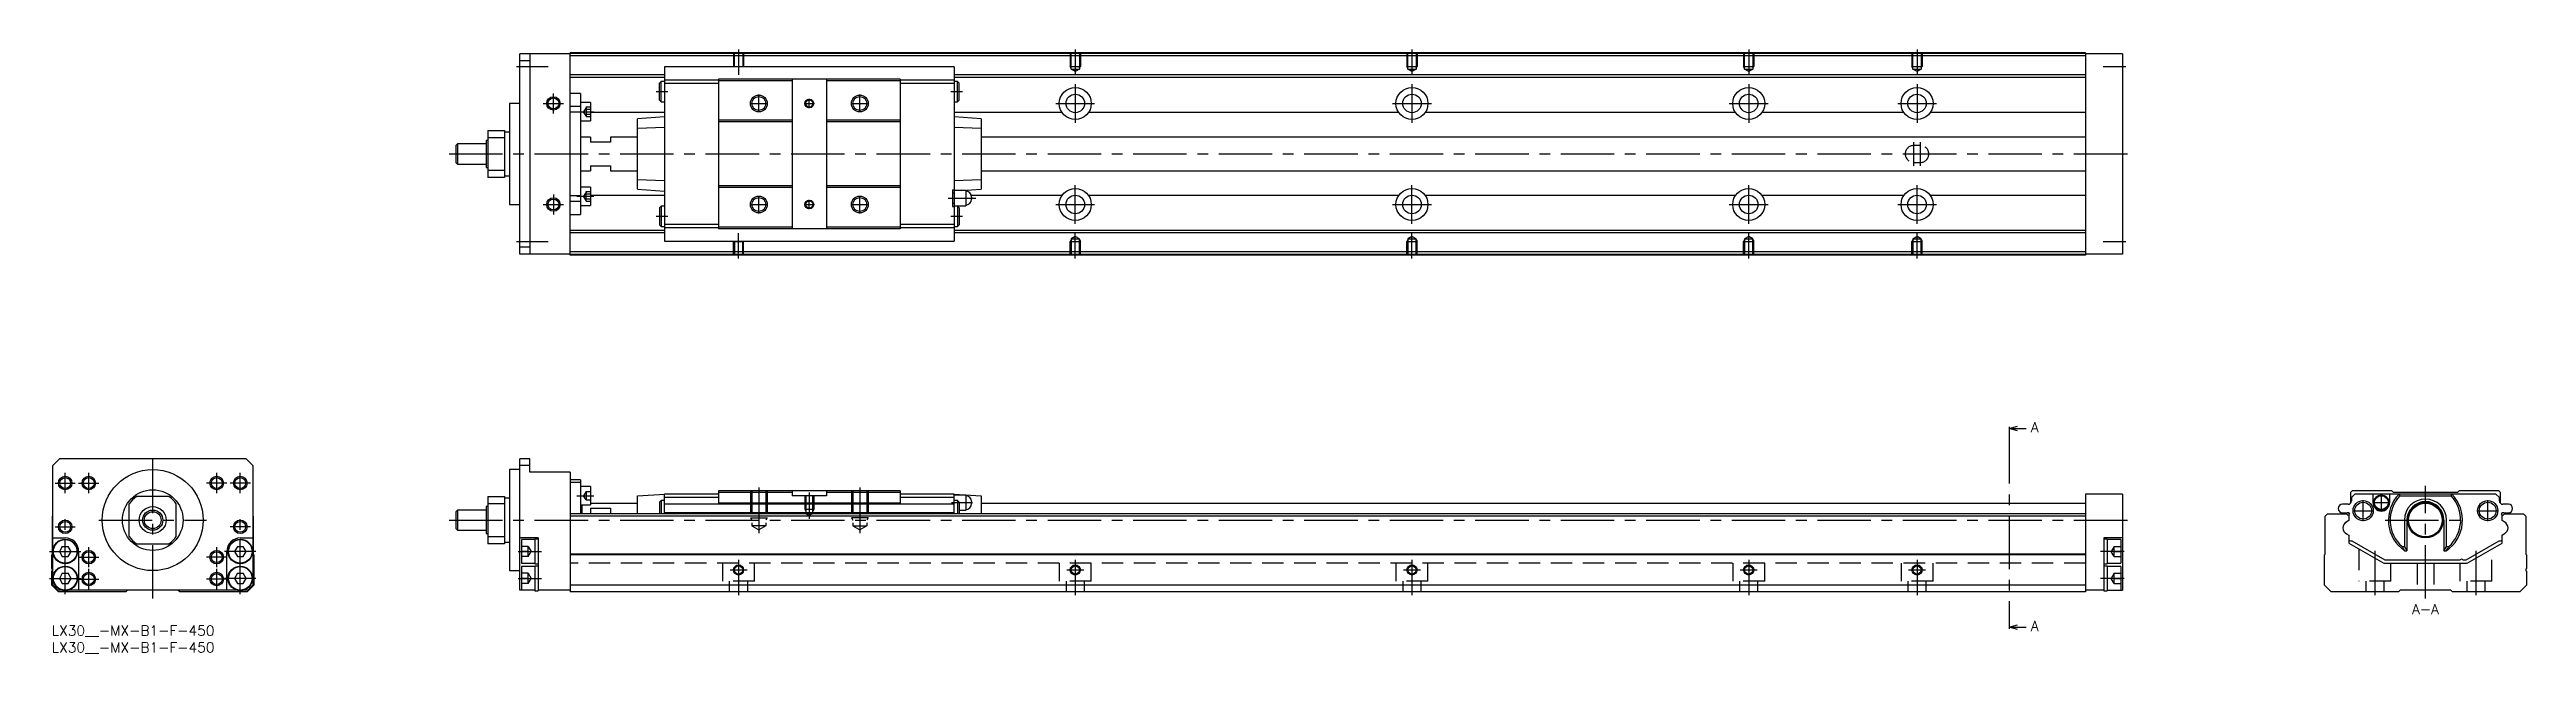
# Model space of a CAD drawing. Extents: x -1 to 735, y -8 to 171.
import ezdxf

# ---------------------------------------------------------------- set-up
doc = ezdxf.new("R2010")
doc.units = 0
doc.header["$LTSCALE"] = 0.5
doc.linetypes.add('CENTER', pattern=[50.8, 31.75, -6.35, 6.35, -6.35])
doc.linetypes.add('DASHED', pattern=[19.05, 12.7, -6.35])
for name, color, linetype in [('MSM_CENTER', 1, 'CENTER'), ('MSM_CONTINUOUS', 7, 'CONTINUOUS'), ('MSM_DASHED', 4, 'DASHED'), ('MSM_NARROW', 5, 'CONTINUOUS'), ('MSM_PART_NUMBER', 7, 'CONTINUOUS')]:
    doc.layers.add(name, color=color, linetype=linetype)
doc.styles.get("Standard").update_dxf_attribs({"font": 'txt.shx', "height": 3, "bigfont": 'bigfont.shx'})

# ---------------------------------------------------------------- blocks, each defined once
blk = doc.blocks.new('*U2')
at = {"layer": 'MSM_PART_NUMBER'}
blk.add_text('LX30__-MX-B1-F-450', height=3, dxfattribs=at).set_placement((0, -3))
blk = doc.blocks.new('*U3')
at = {"layer": 'MSM_PART_NUMBER'}
blk.add_text('LX30__-MX-B1-F-450', height=3, dxfattribs=at).set_placement((0, -8))

msp = doc.modelspace()

# ---------------------------------------------------------------- linework, layer by layer
at = {"layer": 'MSM_CENTER'}
for p, q in [((204, 171), (204, 163.49)), ((304, 171), (304, 163.49)), ((404, 171), (404, 163.49)), ((504, 171), (504, 163.49)), ((554, 171), (554, 163.49)), ((138, 166), (147.4, 166)), ((609.25, 166), (616, 166)), ((146, 155), (152, 155)), ((149, 152), (149, 158)), ((179.5, 158.5), (183, 158.5)), ((207.38, 155), (212.63, 155)), ((210, 152.37), (210, 157.62)), ((223.64, 155), (226.37, 155)), ((225, 153.63), (225, 156.36)), ((237.38, 155), (242.63, 155)), ((240, 152.37), (240, 157.62)), ((267, 158.5), (270.5, 158.5)), ((298.25, 155), (309.75, 155)), ((304, 160.75), (304, 149.25)), ((398.25, 155), (409.75, 155)), ((404, 160.75), (404, 149.25)), ((498.25, 155), (509.75, 155)), ((504, 160.75), (504, 149.25)), ((548.25, 155), (559.75, 155)), ((554, 160.75), (554, 149.25)), ((156, 152.55), (161, 152.55)), ((118, 140), (617, 140)), ((553, 136.5), (553, 143.5)), ((555, 136.5), (555, 143.5)), ((149, 128), (149, 122)), ((156, 127.44), (161, 127.44)), ((210, 122.37), (210, 127.62)), ((225, 123.63), (225, 126.36)), ((240, 122.37), (240, 127.62)), ((266.22, 126.9), (274.49, 126.9)), ((304, 119.25), (304, 130.75)), ((404, 119.25), (404, 130.75)), ((504, 119.25), (504, 130.75)), ((554, 119.25), (554, 130.75)), ((146, 125), (152, 125)), ((179.5, 121.5), (183, 121.5)), ((207.38, 125), (212.63, 125)), ((223.64, 125), (226.37, 125)), ((237.38, 125), (242.63, 125)), ((267, 121.5), (270.5, 121.5)), ((298.25, 125), (309.75, 125)), ((398.25, 125), (409.75, 125)), ((498.25, 125), (509.75, 125)), ((548.25, 125), (559.75, 125)), ((138, 114), (147.4, 114)), ((204, 109), (204, 116.51)), ((304, 109), (304, 116.51)), ((404, 109), (404, 116.51)), ((504, 109), (504, 116.51)), ((554, 109), (554, 116.51)), ((609.25, 114), (616, 114)), ((30, 8), (30, 51.5)), ((581.37, 58), (581.37, 0)), ((4, 39.3), (4, 45.3)), ((11, 39.3), (11, 45.3)), ((49, 39.3), (49, 45.3)), ((56, 39.3), (56, 45.3)), ((1, 42.3), (7, 42.3)), ((8, 42.3), (14, 42.3)), ((52, 42.3), (46, 42.3)), ((59, 42.3), (53, 42.3)), ((156, 38.55), (161, 38.55)), ((210, 41), (210, 27.41)), ((225, 39.5), (225, 31.69)), ((240, 41), (240, 27.41)), ((686.5, 30.95), (686.5, 37.25)), ((691.9, 33.87), (691.9, 39.12)), ((705, 8), (705, 41.5)), ((723.5, 30.95), (723.5, 37.25)), ((4, 9.35), (4, 32.3)), ((14, 31.3), (46, 31.3)), ((56, 9.35), (56, 32.3)), ((118, 31.3), (617, 31.3)), ((267.22, 36.5), (273.49, 36.5)), ((683.35, 34.1), (689.65, 34.1)), ((689.27, 36.5), (694.52, 36.5)), ((693, 31.3), (717, 31.3)), ((720.35, 34.1), (726.65, 34.1)), ((1, 29.3), (7, 29.3)), ((11, 17.3), (11, 23.3)), ((49, 17.3), (49, 23.3)), ((59, 29.3), (53, 29.3)), ((690, 22.18), (690, 9)), ((720, 22.18), (720, 9)), ((-0.65, 22), (8.65, 22)), ((8, 20.3), (14, 20.3)), ((11, 10.8), (11, 16.8)), ((52, 20.3), (46, 20.3)), ((49, 10.8), (49, 16.8)), ((60.65, 22), (51.35, 22)), ((138.5, 22), (145.5, 22)), ((201.5, 16.5), (206.5, 16.5)), ((204, 19.5), (204, 9)), ((301.5, 16.5), (306.5, 16.5)), ((304, 19.5), (304, 9)), ((401.5, 16.5), (406.5, 16.5)), ((404, 19.5), (404, 9)), ((501.5, 16.5), (506.5, 16.5)), ((504, 19.5), (504, 9)), ((551.5, 16.5), (556.5, 16.5)), ((554, 19.5), (554, 9)), ((615.5, 22), (608.5, 22)), ((-0.65, 14), (8.65, 14)), ((8, 13.8), (14, 13.8)), ((52, 13.8), (46, 13.8)), ((60.65, 14), (51.35, 14)), ((138.5, 14), (145.5, 14)), ((615.5, 14), (608.5, 14))]:
    msp.add_line(p, q, dxfattribs=at)
at = {"layer": 'MSM_CONTINUOUS'}
for p, q in [((154, 169.7), (139, 169.7)), ((139, 110.3), (139, 169.7)), ((142, 169.7), (142, 110.3)), ((604, 170), (154, 170)), ((154, 110), (154, 170)), ((604, 169.8), (154, 169.8)), ((604, 170), (604, 110)), ((615, 169.7), (604, 169.7)), ((615, 169.7), (615, 110.3)), ((142, 167.7), (139, 167.7)), ((604, 169.1), (154, 169.1)), ((182, 163.45), (154, 163.45)), ((182, 162.75), (154, 162.75)), ((268, 165.9), (182, 165.9)), ((182, 165.9), (182, 114.1)), ((198, 161.95), (182, 161.95)), ((252, 162.25), (198, 162.25)), ((198, 162.25), (198, 117.75)), ((219.9, 162.25), (219.9, 117.75)), ((230.1, 162.25), (230.1, 117.75)), ((252, 162.25), (252, 117.75)), ((268, 161.95), (252, 161.95)), ((268, 165.9), (268, 114.1)), ((604, 163.45), (268, 163.45)), ((604, 162.75), (268, 162.75)), ((136, 155), (136, 125)), ((139, 155), (136, 155)), ((157, 158), (154, 158)), ((157, 158), (157, 122)), ((160, 155.3), (157, 155.3)), ((160, 155.3), (160, 149.8)), ((181, 161.5), (180.5, 161)), ((180.5, 156), (180.5, 161)), ((180.5, 156), (181, 155.5)), ((182, 161.5), (181, 161.5)), ((181, 155.5), (181, 161.5)), ((181, 155.5), (182, 155.5)), ((198, 160.95), (182, 160.95)), ((219.9, 161.75), (198, 161.75)), ((252, 161.75), (230.1, 161.75)), ((268, 160.95), (252, 160.95)), ((269, 161.5), (268, 161.5)), ((268, 155.5), (269, 155.5)), ((269.5, 161), (269, 161.5)), ((269, 155.5), (269, 161.5)), ((269, 155.5), (269.5, 156)), ((269.5, 156), (269.5, 161)), ((157, 154.13), (154, 154.13)), ((157, 152.38), (154, 152.38)), ((157, 149.8), (160, 149.8)), ((182, 152.36), (160, 152.36)), ((182, 151), (174, 150.47)), ((174, 129.53), (174, 150.47)), ((182, 147.86), (174, 147.6)), ((219.9, 150), (198, 150)), ((219.9, 149.5), (198, 149.5)), ((252, 150), (230.1, 150)), ((252, 149.5), (230.1, 149.5)), ((300.05, 152.36), (268, 152.36)), ((276, 150.47), (268, 151)), ((276, 147.6), (268, 147.86)), ((276, 150.47), (276, 129.53)), ((400.05, 152.36), (307.95, 152.36)), ((500.05, 152.36), (407.95, 152.36)), ((550.05, 152.36), (507.95, 152.36)), ((604, 152.36), (557.95, 152.36)), ((120.5, 143), (120, 142.5)), ((120, 142.5), (120, 137.5)), ((120.5, 143), (120.5, 137)), ((129, 143), (120.5, 143)), ((129, 144), (129, 136)), ((129.5, 144), (129, 144)), ((129.5, 147), (134.5, 147)), ((129.5, 147), (129.5, 133)), ((134.5, 144.82), (129.5, 144.82)), ((134.5, 147), (134.5, 133)), ((136, 146.5), (134.5, 146.5)), ((160, 145), (157, 145)), ((160, 145), (160, 143.5)), ((166, 143.5), (160, 143.5)), ((166, 145), (166, 143.5)), ((174, 145), (166, 145)), ((604, 145), (276, 145)), ((120, 137.5), (120.5, 137)), ((120.5, 137), (129, 137)), ((129, 136), (129.5, 136)), ((129.5, 135.18), (134.5, 135.18)), ((134.5, 133), (129.5, 133)), ((134.5, 133.5), (136, 133.5)), ((157, 135), (160, 135)), ((160, 136.5), (166, 136.5)), ((160, 136.5), (160, 135)), ((166, 136.5), (166, 135)), ((166, 135), (174, 135)), ((276, 135), (604, 135)), ((157, 127.62), (154, 127.62)), ((157, 125.87), (154, 125.87)), ((160, 130.19), (157, 130.19)), ((160, 130.19), (160, 124.69)), ((182, 127.64), (160, 127.64)), ((174, 132.4), (182, 132.14)), ((174, 129.53), (182, 129)), ((219.9, 130.5), (198, 130.5)), ((219.9, 130), (198, 130)), ((252, 130.5), (230.1, 130.5)), ((252, 130), (230.1, 130)), ((267.5, 129.4), (267.5, 124.4)), ((267.5, 129.4), (268, 129.4)), ((268, 128.4), (267.5, 128.4)), ((267.5, 125.4), (268, 125.4)), ((268, 132.14), (276, 132.4)), ((271.45, 129.15), (268, 129.15)), ((270.26, 129.15), (276, 129.53)), ((271.45, 129.15), (271.45, 124.65)), ((300.05, 127.64), (273.14, 127.64)), ((273.2, 127.2), (273.2, 126.6)), ((400.05, 127.64), (307.95, 127.64)), ((500.05, 127.64), (407.95, 127.64)), ((550.05, 127.64), (507.95, 127.64)), ((604, 127.64), (557.95, 127.64)), ((136, 125), (139, 125)), ((154, 122), (157, 122)), ((157, 124.69), (160, 124.69)), ((181, 124.5), (180.5, 124)), ((180.5, 124), (180.5, 119)), ((180.5, 119), (181, 118.5)), ((181, 124.5), (181, 118.5)), ((182, 124.5), (181, 124.5)), ((181, 118.5), (182, 118.5)), ((198, 119.05), (182, 119.05)), ((198, 118.05), (182, 118.05)), ((219.9, 118.25), (198, 118.25)), ((252, 117.75), (198, 117.75)), ((252, 118.25), (230.1, 118.25)), ((268, 119.05), (252, 119.05)), ((268, 118.05), (252, 118.05)), ((267.5, 124.4), (268, 124.4)), ((268, 124.65), (271.45, 124.65)), ((269, 124.5), (268, 124.5)), ((268, 118.5), (269, 118.5)), ((269, 124.5), (269, 118.5)), ((269.5, 124), (269, 124.5)), ((269, 118.5), (269.5, 119)), ((269.5, 124), (269.5, 119)), ((142, 112.3), (139, 112.3)), ((182, 117.25), (154, 117.25)), ((182, 116.55), (154, 116.55)), ((604, 110.9), (154, 110.9)), ((182, 114.1), (268, 114.1)), ((604, 117.25), (268, 117.25)), ((604, 116.55), (268, 116.55)), ((154, 110.3), (139, 110.3)), ((604, 110.2), (154, 110.2)), ((604, 110), (154, 110)), ((615, 110.3), (604, 110.3)), ((581.37, 58.5), (583.88, 59.17)), ((581.37, 59), (581.37, 58)), ((583.88, 57.83), (581.37, 58.5)), ((581.37, 58.5), (586.38, 58.5)), ((2.3, 49.5), (0.3, 47.5)), ((0.3, 12), (0.3, 47.5)), ((57.7, 49.5), (2.3, 49.5)), ((59.7, 47.5), (57.7, 49.5)), ((59.7, 47.5), (59.7, 12)), ((139, 46.3), (136, 46.3)), ((136, 46.3), (136, 16.3)), ((139, 10.5), (139, 49.5)), ((142, 49.5), (139, 49.5)), ((142, 47.5), (139, 47.5)), ((142, 45.5), (142, 49.5)), ((154, 45.5), (142, 45.5)), ((154, 45.5), (154, 10)), ((34.82, 38.3), (25.18, 38.3)), ((129.5, 38.3), (134.5, 38.3)), ((129.5, 38.3), (129.5, 24.3)), ((134.5, 38.3), (134.5, 24.3)), ((136, 37.8), (134.5, 37.8)), ((157, 43.3), (154, 43.3)), ((157, 42.45), (154, 42.45)), ((157, 43.3), (157, 33.2)), ((160, 41.3), (157, 41.3)), ((160, 41.3), (160, 35.8)), ((174, 38.5), (182, 39)), ((174, 33.2), (174, 38.5)), ((181, 37.1), (180.5, 36.6)), ((182, 37.1), (181, 37.1)), ((181, 37.1), (181, 33.2)), ((198, 39), (182, 39)), ((182, 33.2), (182, 39)), ((198, 38), (182, 38)), ((198, 40), (198, 36.29)), ((252, 40), (198, 40)), ((219.9, 39.5), (198, 39.5)), ((219.9, 40), (219.9, 38.5)), ((230.1, 38.5), (219.9, 38.5)), ((230.1, 40), (230.1, 38.5)), ((252, 39.5), (230.1, 39.5)), ((252, 40), (252, 36.29)), ((268, 39), (252, 39)), ((268, 38), (252, 38)), ((268, 39), (276, 38.5)), ((268, 33.2), (268, 39)), ((271.45, 38.75), (268, 38.75)), ((269, 37.1), (268, 37.1)), ((269.5, 36.6), (269, 37.1)), ((269, 37.1), (269, 33.2)), ((271.45, 38.75), (271.45, 34.25)), ((273.2, 36.8), (273.2, 36.2)), ((276, 38.5), (276, 33.2)), ((604, 39), (604, 10)), ((615, 39), (604, 39)), ((615, 39), (615, 10.5)), ((683.25, 40), (682.75, 39.5)), ((682.75, 39.5), (682.75, 36.29)), ((684.05, 39), (683.05, 38)), ((683.05, 38), (683.05, 37)), ((695, 40), (683.25, 40)), ((725.95, 39), (684.05, 39)), ((689.4, 39), (689.4, 36.5)), ((694.4, 36.5), (694.4, 39)), ((695.5, 39.5), (695, 40)), ((714.5, 39.5), (695.5, 39.5)), ((697.14, 39), (697.4, 38.5)), ((697.4, 38.5), (712.6, 38.5)), ((712.6, 38.5), (712.86, 39)), ((715, 40), (714.5, 39.5)), ((726.75, 40), (715, 40)), ((726.95, 38), (725.95, 39)), ((727.25, 39.5), (726.75, 40)), ((726.95, 37), (726.95, 38)), ((727.25, 36.29), (727.25, 39.5)), ((0.2, 32.5), (0.3, 32.6)), ((0.2, 21.2), (0.2, 32.5)), ((23, 26.48), (23, 36.12)), ((37, 26.48), (37, 36.12)), ((59.7, 32.6), (59.8, 32.5)), ((59.8, 32.5), (59.8, 21.2)), ((120.5, 34.3), (120, 33.8)), ((120, 33.8), (120, 28.8)), ((129, 34.3), (120.5, 34.3)), ((120.5, 34.3), (120.5, 28.3)), ((129.5, 35.3), (129, 35.3)), ((129, 35.3), (129, 27.3)), ((134.5, 36.12), (129.5, 36.12)), ((604, 33.2), (154, 33.2)), ((604, 32.5), (154, 32.5)), ((157, 35.8), (160, 35.8)), ((157.5, 33.2), (157.5, 35.8)), ((160, 36.3), (174, 36.3)), ((160, 34.87), (166, 34.87)), ((160, 34.87), (160, 33.2)), ((166, 34.87), (166, 33.2)), ((180.5, 36.6), (180.5, 33.2)), ((268, 36), (182, 36)), ((268, 33.5), (182, 33.5)), ((252, 36.29), (198, 36.29)), ((269.5, 36.6), (269.5, 33.2)), ((269.5, 34.25), (271.45, 34.25)), ((276, 36.3), (604, 36.3)), ((675.2, 32.5), (675.9, 33.2)), ((675.2, 21.2), (675.2, 32.5)), ((675.9, 33.2), (681.55, 33.2)), ((682.05, 36), (680.35, 36)), ((680.35, 33.5), (681.75, 33.5)), ((682.25, 31.15), (681.5, 30.72)), ((681.55, 33.2), (682.25, 32.5)), ((682.2, 32.7), (682.2, 32.55)), ((682.25, 32.5), (682.25, 31.15)), ((698.74, 31.3), (698.74, 23.45)), ((699.5, 31.3), (699.5, 22.2)), ((710.5, 31.3), (710.5, 22.2)), ((711.26, 23.45), (711.26, 31.3)), ((727.75, 32.5), (728.45, 33.2)), ((727.75, 32.5), (728.45, 33.2)), ((727.75, 32.5), (727.8, 32.55)), ((727.75, 31.15), (727.75, 32.5)), ((727.75, 31.15), (727.75, 32.5)), ((728.4, 30.78), (727.75, 31.15)), ((728.4, 30.78), (727.75, 31.15)), ((727.8, 32.55), (727.8, 32.7)), ((729.65, 36), (727.95, 36)), ((728.25, 33.5), (729.65, 33.5)), ((728.45, 33.2), (734.1, 33.2)), ((734.1, 33.2), (734.8, 32.5)), ((734.8, 32.5), (734.8, 21.2)), ((0.3, 26), (4, 26)), ((3.13, 23.5), (2.27, 22)), ((3.13, 23.5), (4.87, 23.5)), ((5.73, 22), (4.87, 23.5)), ((25.18, 24.3), (34.82, 24.3)), ((55.13, 23.5), (54.27, 22)), ((55.13, 23.5), (56.87, 23.5)), ((56, 26), (59.7, 26)), ((57.73, 22), (56.87, 23.5)), ((120, 28.8), (120.5, 28.3)), ((120.5, 28.3), (129, 28.3)), ((129, 27.3), (129.5, 27.3)), ((129.5, 26.48), (134.5, 26.48)), ((134.5, 24.3), (129.5, 24.3)), ((134.5, 24.8), (136, 24.8)), ((144.5, 26), (139, 26)), ((143.5, 25.5), (139.5, 25.5)), ((139.5, 25.5), (139.5, 18.5)), ((144.5, 25.65), (143.5, 25.65)), ((143.5, 25.65), (143.5, 18.35)), ((144.5, 26), (144.5, 10.35)), ((615, 26), (609.5, 26)), ((609.5, 26), (609.5, 10.35)), ((610.5, 25.65), (609.5, 25.65)), ((610.5, 25.65), (610.5, 18.35)), ((614.5, 25.5), (610.5, 25.5)), ((614.5, 25.5), (614.5, 18.5)), ((681.6, 27.22), (682.25, 26.85)), ((682.25, 26.85), (682.25, 24.5)), ((682.25, 24.5), (692.64, 18.5)), ((682.7, 25.16), (683.1, 25.16)), ((683.1, 25.16), (692.91, 19.5)), ((698.07, 23.45), (698.74, 23.45)), ((698.74, 23.45), (699.5, 22.2)), ((698.82, 22.2), (699.5, 22.2)), ((710.5, 22.2), (711.26, 23.45)), ((710.5, 22.2), (711.18, 22.2)), ((711.26, 23.45), (711.93, 23.45)), ((717.09, 19.5), (726.9, 25.16)), ((717.36, 18.5), (727.75, 24.5)), ((726.9, 25.16), (727.3, 25.16)), ((727.75, 26.85), (728.5, 27.28)), ((727.75, 26.85), (728.5, 27.28)), ((727.75, 25.45), (727.75, 26.85)), ((727.75, 24.5), (727.75, 26.85)), ((0, 21), (0.2, 21.2)), ((0, 16.9), (0, 21)), ((0, 12), (0, 16.1)), ((2.27, 22), (3.13, 20.5)), ((3.13, 15.5), (2.27, 14)), ((3.13, 20.5), (4.87, 20.5)), ((3.13, 15.5), (4.87, 15.5)), ((4.87, 20.5), (5.73, 22)), ((5.73, 14), (4.87, 15.5)), ((8, 22), (8, 10.5)), ((52, 10.5), (52, 22)), ((54.27, 22), (55.13, 20.5)), ((55.13, 15.5), (54.27, 14)), ((55.13, 20.5), (56.87, 20.5)), ((55.13, 15.5), (56.87, 15.5)), ((56.87, 20.5), (57.73, 22)), ((57.73, 14), (56.87, 15.5)), ((59.8, 21.2), (60, 21)), ((60, 21), (60, 12)), ((136, 16.3), (139, 16.3)), ((139.5, 18.5), (143.5, 18.5)), ((143.5, 17.5), (139.5, 17.5)), ((139.5, 17.5), (139.5, 10.5)), ((143.5, 18.35), (144.5, 18.35)), ((144.5, 17.65), (143.5, 17.65)), ((143.5, 17.65), (143.5, 10.35)), ((604, 21.2), (154, 21.2)), ((604, 21), (154, 21)), ((609.5, 18.35), (610.5, 18.35)), ((610.5, 17.65), (609.5, 17.65)), ((610.5, 18.5), (614.5, 18.5)), ((610.5, 17.65), (610.5, 10.35)), ((614.5, 17.5), (610.5, 17.5)), ((614.5, 17.5), (614.5, 10.5)), ((675, 21), (675.2, 21.2)), ((675, 12), (675, 21)), ((692.64, 18.5), (717.36, 18.5)), ((692.91, 19.5), (715.35, 19.5)), ((716.15, 19.5), (717.09, 19.5)), ((734.8, 21.2), (735, 21)), ((735, 21), (735, 16.9)), ((735, 16.1), (735, 12)), ((2, 10), (0, 12)), ((1.8, 10.5), (0.3, 12)), ((2.96, 10.5), (1.8, 10.5)), ((22, 10), (2, 10)), ((2.27, 14), (3.13, 12.5)), ((3.13, 12.5), (4.87, 12.5)), ((4.87, 12.5), (5.73, 14)), ((54.96, 10.5), (5.04, 10.5)), ((22.5, 10.5), (22, 10)), ((38, 10), (37.5, 10.5)), ((58, 10), (38, 10)), ((54.27, 14), (55.13, 12.5)), ((55.13, 12.5), (56.87, 12.5)), ((56.87, 12.5), (57.73, 14)), ((58.2, 10.5), (57.04, 10.5)), ((60, 12), (58, 10)), ((59.7, 12), (58.2, 10.5)), ((143.5, 10.5), (139, 10.5)), ((143.5, 10.35), (144.5, 10.35)), ((154, 10.5), (144.5, 10.5)), ((604, 12), (154, 12)), ((604, 10), (154, 10)), ((609.5, 10.5), (604, 10.5)), ((609.5, 10.35), (610.5, 10.35)), ((610.5, 10.5), (615, 10.5)), ((677, 10), (675, 12)), ((697, 10), (677, 10)), ((697.5, 10.5), (697, 10)), ((712.5, 10.5), (697.5, 10.5)), ((713, 10), (712.5, 10.5)), ((733, 10), (713, 10)), ((735, 12), (733, 10)), ((581.37, -0.5), (583.88, 0.17)), ((581.37, 0), (581.37, -1)), ((583.88, -1.17), (581.37, -0.5)), ((581.37, -0.5), (586.38, -0.5))]:
    msp.add_line(p, q, dxfattribs=at)
for centre, radius in [((149, 155), 1.62), ((210, 155), 2.07), ((225, 155), 1.06), ((240, 155), 2.07), ((304, 155), 4.75), ((304, 155), 2.75), ((404, 155), 4.75), ((404, 155), 2.75), ((504, 155), 4.75), ((504, 155), 2.75), ((554, 155), 4.75), ((554, 155), 2.75), ((149, 125), 1.62), ((210, 125), 2.07), ((225, 125), 1.06), ((240, 125), 2.07), ((304, 125), 4.75), ((304, 125), 2.75), ((404, 125), 4.75), ((404, 125), 2.75), ((504, 125), 4.75), ((504, 125), 2.75), ((554, 125), 4.75), ((554, 125), 2.75), ((30, 31.3), 15), ((4, 42.3), 1.62), ((11, 42.3), 1.62), ((30, 31.3), 9), ((49, 42.3), 1.62), ((56, 42.3), 1.62), ((686.5, 34.1), 3), ((691.9, 36.5), 2.25), ((691.9, 36.5), 2.05), ((723.5, 34.1), 3), ((4, 29.3), 1.62), ((30, 31.3), 4), ((30, 31.3), 3), ((30, 31.3), 2.5), ((56, 29.3), 1.62), ((686.5, 34.1), 2.5), ((705, 31.3), 5.3), ((705, 31.3), 5), ((723.5, 34.1), 2.5), ((4, 22), 3.65), ((4, 22), 3.5), ((56, 22), 3.65), ((56, 22), 3.5), ((4, 14), 3.65), ((4, 14), 3.5), ((11, 20.3), 1.62), ((11, 13.8), 1.62), ((49, 20.3), 1.62), ((49, 13.8), 1.62), ((56, 14), 3.65), ((56, 14), 3.5), ((204, 16.5), 1.23), ((304, 16.5), 1.23), ((404, 16.5), 1.23), ((504, 16.5), 1.23), ((554, 16.5), 1.23)]:
    msp.add_circle(centre, radius, dxfattribs=at)
for centre, radius, start, end in [((271.45, 127.2), 1.75, 0, 90), ((271.45, 126.6), 1.75, 270, 0), ((30, 31.3), 8.5, 124.56032, 145.43968), ((30, 31.3), 8.5, 34.56032, 55.43968), ((271.45, 36.8), 1.75, 0, 90), ((682.05, 37), 1, 270, 0), ((705, 31.3), 11, 135.573, 235.81959), ((705, 31.3), 10.47, 136.57129, 228.55525), ((705, 31.3), 6.26, 0, 180), ((705, 31.3), 5.5, 0, 180), ((705, 31.3), 11, 304.18041, 44.427), ((705, 31.3), 10.47, 311.44475, 43.42871), ((727.95, 37), 1, 180, 270), ((271.45, 36.2), 1.75, 270, 0), ((680.35, 34.75), 1.25, 90, 270), ((682.65, 28.85), 2.2, 121.45533, 176.01903), ((681.75, 32.5), 1, 41.23398, 90), ((682.7, 32.7), 0.5, 113.32535, 180), ((691.9, 36.5), 2.5, 180, 0), ((728.25, 32.5), 1, 90, 138.76602), ((727.3, 32.7), 0.5, 0, 66.67465), ((727.35, 28.85), 2.2, 3.98097, 61.45517), ((729.65, 34.75), 1.25, 270, 90), ((4, 22), 4, 0, 90), ((30, 31.3), 8.5, 214.56032, 235.43968), ((30, 31.3), 8.5, 304.56032, 325.43968), ((56, 22), 4, 90, 180), ((682.65, 29.15), 2.2, 183.98097, 241.45517), ((682.7, 25.66), 0.5, 205.84193, 270), ((706, 27.35), 8.83, 206.14749, 215.62533), ((704, 27.35), 8.84, 324.37545, 333.85173), ((727.3, 25.66), 0.5, 270, 334.15807), ((727.35, 29.15), 2.2, 301.45533, 356.01903), ((-0.3, 16.5), 0.5, 306.8699, 53.1301), ((715.75, 19.2), 0.5, 36.8699, 143.1301), ((735.3, 16.5), 0.5, 126.8699, 233.1301), ((2.3, 12.5), 2, 216.8699, 233.1301), ((57.7, 12.5), 2, 306.8699, 323.1301)]:
    msp.add_arc(centre, radius, start, end, dxfattribs=at)
at = {"layer": 'MSM_DASHED'}
for p, q in [((202.5, 170), (202.5, 166)), ((202.77, 165.9), (202.77, 170)), ((205.23, 170), (205.23, 165.9)), ((205.5, 170), (205.5, 166)), ((302.5, 170), (302.5, 166)), ((302.77, 165.2), (302.77, 170)), ((305.23, 170), (305.23, 165.2)), ((305.5, 170), (305.5, 166)), ((402.5, 170), (402.5, 166)), ((402.77, 165.2), (402.77, 170)), ((405.23, 170), (405.23, 165.2)), ((405.5, 170), (405.5, 166)), ((502.5, 170), (502.5, 166)), ((502.77, 165.2), (502.77, 170)), ((505.23, 170), (505.23, 165.2)), ((505.5, 170), (505.5, 166)), ((552.5, 170), (552.5, 166)), ((552.77, 165.2), (552.77, 170)), ((555.23, 170), (555.23, 165.2)), ((555.5, 170), (555.5, 166)), ((202.56, 165.9), (202.5, 166)), ((202.5, 166), (205.5, 166)), ((205.44, 165.9), (205.5, 166)), ((302.77, 165.53), (302.5, 166)), ((302.5, 166), (305.5, 166)), ((302.77, 165.2), (305.23, 165.2)), ((304, 164.49), (302.77, 165.2)), ((305.23, 165.2), (304, 164.49)), ((305.23, 165.53), (305.5, 166)), ((402.77, 165.53), (402.5, 166)), ((402.5, 166), (405.5, 166)), ((402.77, 165.2), (405.23, 165.2)), ((404, 164.49), (402.77, 165.2)), ((405.23, 165.2), (404, 164.49)), ((405.23, 165.53), (405.5, 166)), ((502.77, 165.53), (502.5, 166)), ((502.5, 166), (505.5, 166)), ((502.77, 165.2), (505.23, 165.2)), ((504, 164.49), (502.77, 165.2)), ((505.23, 165.2), (504, 164.49)), ((505.23, 165.53), (505.5, 166)), ((552.77, 165.53), (552.5, 166)), ((552.5, 166), (555.5, 166)), ((552.77, 165.2), (555.23, 165.2)), ((554, 164.49), (552.77, 165.2)), ((555.23, 165.2), (554, 164.49)), ((555.23, 165.53), (555.5, 166)), ((158.7, 153.8), (157.98, 152.55)), ((158.7, 151.3), (157.98, 152.55)), ((158.7, 154), (160, 154)), ((158.7, 154), (158.7, 151.11)), ((158.7, 153.28), (160, 153.28)), ((158.7, 151.83), (160, 151.83)), ((158.7, 151.11), (160, 151.11)), ((555, 142.5), (553, 142.5)), ((553, 137.5), (555, 137.5)), ((158.7, 128.69), (157.98, 127.44)), ((158.7, 126.19), (157.98, 127.44)), ((158.7, 128.89), (160, 128.89)), ((158.7, 126), (158.7, 128.89)), ((158.7, 128.17), (160, 128.17)), ((158.7, 126.72), (160, 126.72)), ((158.7, 126), (160, 126)), ((202.56, 114.1), (202.5, 114)), ((202.5, 110), (202.5, 114)), ((202.5, 114), (205.5, 114)), ((202.77, 114.1), (202.77, 110)), ((205.23, 110), (205.23, 114.1)), ((205.44, 114.1), (205.5, 114)), ((205.5, 110), (205.5, 114)), ((302.77, 114.47), (302.5, 114)), ((302.5, 110), (302.5, 114)), ((302.5, 114), (305.5, 114)), ((304, 115.51), (302.77, 114.8)), ((302.77, 114.8), (302.77, 110)), ((302.77, 114.8), (305.23, 114.8)), ((305.23, 114.8), (304, 115.51)), ((305.23, 110), (305.23, 114.8)), ((305.23, 114.47), (305.5, 114)), ((305.5, 110), (305.5, 114)), ((402.77, 114.47), (402.5, 114)), ((402.5, 110), (402.5, 114)), ((402.5, 114), (405.5, 114)), ((404, 115.51), (402.77, 114.8)), ((402.77, 114.8), (402.77, 110)), ((402.77, 114.8), (405.23, 114.8)), ((405.23, 114.8), (404, 115.51)), ((405.23, 110), (405.23, 114.8)), ((405.23, 114.47), (405.5, 114)), ((405.5, 110), (405.5, 114)), ((502.77, 114.47), (502.5, 114)), ((502.5, 110), (502.5, 114)), ((502.5, 114), (505.5, 114)), ((504, 115.51), (502.77, 114.8)), ((502.77, 114.8), (502.77, 110)), ((502.77, 114.8), (505.23, 114.8)), ((505.23, 114.8), (504, 115.51)), ((505.23, 110), (505.23, 114.8)), ((505.23, 114.47), (505.5, 114)), ((505.5, 110), (505.5, 114)), ((552.77, 114.47), (552.5, 114)), ((552.5, 110), (552.5, 114)), ((552.5, 114), (555.5, 114)), ((554, 115.51), (552.77, 114.8)), ((552.77, 114.8), (552.77, 110)), ((552.77, 114.8), (555.23, 114.8)), ((555.23, 114.8), (554, 115.51)), ((555.23, 110), (555.23, 114.8)), ((555.23, 114.47), (555.5, 114)), ((555.5, 110), (555.5, 114)), ((158.7, 39.8), (157.98, 38.55)), ((158.7, 37.3), (157.98, 38.55)), ((158.7, 39.8), (160, 39.8)), ((158.7, 39.8), (158.7, 37.3)), ((158.7, 38.55), (160, 38.55)), ((158.7, 37.3), (160, 37.3)), ((207.5, 40), (207.5, 32)), ((207.93, 40), (207.93, 29.6)), ((212.07, 40), (212.07, 29.6)), ((212.5, 40), (212.5, 32)), ((223.7, 38.5), (223.7, 34.5)), ((223.94, 38.5), (223.94, 33.3)), ((226.06, 33.3), (226.06, 38.5)), ((226.3, 38.5), (226.3, 34.5)), ((237.5, 40), (237.5, 32)), ((237.93, 40), (237.93, 29.6)), ((242.07, 40), (242.07, 29.6)), ((242.5, 40), (242.5, 32)), ((207.5, 32), (207.93, 31.25)), ((207.5, 32), (212.5, 32)), ((212.07, 29.6), (207.93, 29.6)), ((207.93, 29.6), (210, 28.41)), ((212.07, 29.6), (210, 28.41)), ((212.5, 32), (212.07, 31.25)), ((223.7, 34.5), (223.94, 34.08)), ((223.7, 34.5), (226.3, 34.5)), ((223.94, 33.3), (225, 32.69)), ((226.06, 33.3), (223.94, 33.3)), ((225, 32.69), (226.06, 33.3)), ((226.3, 34.5), (226.06, 34.08)), ((242.5, 32), (237.5, 32)), ((237.5, 32), (237.93, 31.25)), ((237.93, 29.6), (242.07, 29.6)), ((237.93, 29.6), (240, 28.41)), ((242.07, 29.6), (240, 28.41)), ((242.5, 32), (242.07, 31.25)), ((141.5, 23.5), (139.5, 23.5)), ((141.5, 20.5), (141.5, 23.5)), ((141.5, 23.5), (142.37, 22)), ((612.5, 23.5), (611.63, 22)), ((612.5, 20.5), (612.5, 23.5)), ((612.5, 23.5), (614.5, 23.5)), ((685.25, 22.77), (685.25, 13.2)), ((724.75, 13.2), (724.75, 22.77)), ((141.5, 22), (139.5, 22)), ((141.5, 20.5), (139.5, 20.5)), ((141.5, 15.5), (139.5, 15.5)), ((141.5, 20.5), (142.37, 22)), ((141.5, 12.5), (141.5, 15.5)), ((141.5, 15.5), (142.37, 14)), ((604, 18.5), (154, 18.5)), ((199.25, 18.5), (199.25, 13.2)), ((208.75, 13.2), (208.75, 18.5)), ((299.25, 18.5), (299.25, 13.2)), ((308.75, 13.2), (308.75, 18.5)), ((399.25, 18.5), (399.25, 13.2)), ((408.75, 13.2), (408.75, 18.5)), ((499.25, 18.5), (499.25, 13.2)), ((508.75, 13.2), (508.75, 18.5)), ((549.25, 18.5), (549.25, 13.2)), ((558.75, 13.2), (558.75, 18.5)), ((612.5, 20.5), (611.63, 22)), ((612.5, 15.5), (611.63, 14)), ((612.5, 22), (614.5, 22)), ((612.5, 20.5), (614.5, 20.5)), ((612.5, 12.5), (612.5, 15.5)), ((612.5, 15.5), (614.5, 15.5)), ((694.75, 13.2), (694.75, 18.5)), ((702.5, 18.5), (702.5, 10.5)), ((707.5, 18.5), (707.5, 10.5)), ((715.25, 18.5), (715.25, 13.2)), ((141.5, 14), (139.5, 14)), ((141.5, 12.5), (139.5, 12.5)), ((141.5, 12.5), (142.37, 14)), ((208.75, 13.2), (199.25, 13.2)), ((201.25, 13.2), (201.25, 10)), ((206.75, 10), (206.75, 13.2)), ((308.75, 13.2), (299.25, 13.2)), ((301.25, 13.2), (301.25, 10)), ((306.75, 10), (306.75, 13.2)), ((408.75, 13.2), (399.25, 13.2)), ((401.25, 13.2), (401.25, 10)), ((406.75, 10), (406.75, 13.2)), ((508.75, 13.2), (499.25, 13.2)), ((501.25, 13.2), (501.25, 10)), ((506.75, 10), (506.75, 13.2)), ((558.75, 13.2), (549.25, 13.2)), ((551.25, 13.2), (551.25, 10)), ((556.75, 10), (556.75, 13.2)), ((612.5, 12.5), (611.63, 14)), ((612.5, 14), (614.5, 14)), ((612.5, 12.5), (614.5, 12.5)), ((694.75, 13.2), (685.25, 13.2)), ((687.25, 13.2), (687.25, 10)), ((692.75, 10), (692.75, 13.2)), ((724.75, 13.2), (715.25, 13.2)), ((717.25, 13.2), (717.25, 10)), ((722.75, 10), (722.75, 13.2))]:
    msp.add_line(p, q, dxfattribs=at)
for centre, start, end in [((553, 140), 90, 270), ((555, 140), 270, 90)]:
    msp.add_arc(centre, 2.5, start, end, dxfattribs=at)
at = {"layer": 'MSM_NARROW'}
for centre, radius in [((149, 155), 2), ((210, 155), 2.5), ((225, 155), 1.3), ((240, 155), 2.5), ((149, 125), 2), ((210, 125), 2.5), ((225, 125), 1.3), ((240, 125), 2.5), ((4, 42.3), 2), ((11, 42.3), 2), ((49, 42.3), 2), ((56, 42.3), 2), ((4, 29.3), 2), ((56, 29.3), 2), ((11, 20.3), 2), ((49, 20.3), 2), ((11, 13.8), 2), ((49, 13.8), 2), ((204, 16.5), 1.5), ((304, 16.5), 1.5), ((404, 16.5), 1.5), ((504, 16.5), 1.5), ((554, 16.5), 1.5)]:
    msp.add_circle(centre, radius, dxfattribs=at)

# ---------------------------------------------------------------- block references
at = {"layer": 'MSM_CONTINUOUS'}
for name in ['*U2', '*U3']:
    msp.add_blockref(name, (0, 0), dxfattribs=at)

# ---------------------------------------------------------------- texts
at = {"layer": 'MSM_PART_NUMBER'}
for s, p in [('A', (587.79, 57.37)), ('A', (587.79, -1.63)), ('A-A', (701.01, 3.36))]:
    msp.add_text(s, height=3, dxfattribs=at).set_placement(p)

doc.saveas('drawing.dxf')
